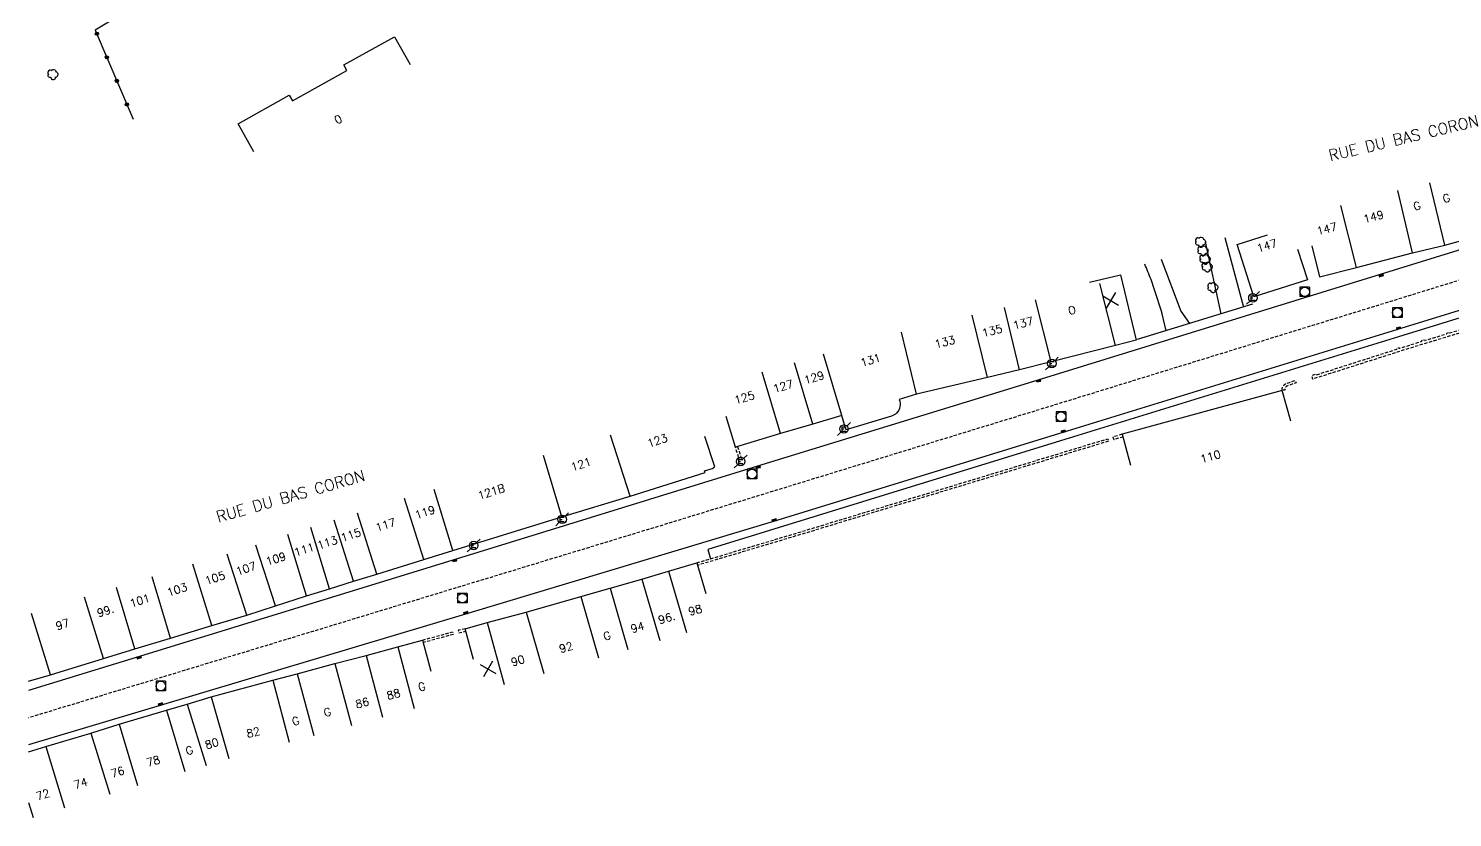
# Model space of a CAD drawing. Header units: millimetres. Extents: x 94999 to 96000, y 132000 to 133001.
# Drawn here: x 95000 to 95222.4, y 132685.7 to 132808.9 of the extents above; entities that cross this region are included whole.
import ezdxf
from ezdxf.enums import TextEntityAlignment as Align

# ---------------------------------------------------------------- set-up
doc = ezdxf.new("R2010")
doc.units = ezdxf.units.MM
doc.linetypes.add('DASHED', pattern=[0.75, 0.5, -0.25])
doc.layers.get('0').update_dxf_attribs({"linetype": 'CONTINUOUS'})
for name, color, linetype in [('W0001', 6, 'DASHED'), ('W0008', 7, 'CONTINUOUS'), ('W0100', 7, 'CONTINUOUS'), ('W0112', 1, 'DASHED'), ('W0300', 7, 'CONTINUOUS'), ('W0322', 7, 'CONTINUOUS'), ('W0400', 7, 'CONTINUOUS'), ('W0420', 7, 'CONTINUOUS'), ('W0471', 7, 'CONTINUOUS'), ('W0989', 7, 'CONTINUOUS'), ('W0991', 7, 'CONTINUOUS'), ('W1102', 7, 'CONTINUOUS')]:
    doc.layers.add(name, color=color, linetype=linetype)
doc.styles.get("Standard").update_dxf_attribs({"font": 'romans.shx', "width": 0.85})

# ---------------------------------------------------------------- blocks, each defined once
blk = doc.blocks.new('T400')
for p, q in [((-0.15, 0.3), (0.15, 0.3)), ((-0.15, -0.25), (-0.15, 0.3)), ((-0.15, 0.15), (0.15, 0.15)), ((-0.15, 0), (0.15, 0)), ((0.15, 0.3), (0.15, -0.25)), ((-0.15, -0.15), (0.15, -0.15)), ((-0.15, -0.25), (-0.15, -0.3)), ((-0.15, -0.3), (0.15, -0.3)), ((0.15, -0.3), (0.15, -0.25))]:
    blk.add_line(p, q)
blk = doc.blocks.new('T471')
for p, q in [((-0.333334, 0.333334), (-0.333334, -0.333334)), ((-0.333334, 0.333334), (0.333334, 0.333334)), ((-0.333334, 0), (0, 0)), ((0.500001, 0.500001), (1.000002, 1.000002)), ((-0.500001, -0.500001), (-1.000002, -1.000002)), ((-0.333334, -0.333334), (0.333334, -0.333334))]:
    blk.add_line(p, q)
blk.add_ellipse((0, 0), major_axis=(0.471405, 0.471405), ratio=1, start_param=5.4977871438, end_param=11.780972451)
blk = doc.blocks.new('T420')
for p, q in [((0.75, 0.75), (-0.75, 0.75)), ((-0.75, 0.75), (-0.75, -0.75)), ((0.75, 0.75), (0.75, -0.75)), ((0.75, -0.75), (-0.75, -0.75))]:
    blk.add_line(p, q)
blk.add_ellipse((0, 0), major_axis=(-0.53, 0.53), ratio=1, start_param=3.926991, end_param=10.210176)
blk = doc.blocks.new('T300')
for p, q in [((-0.8, 0.51), (-0.86, 0.34)), ((-0.86, 0.34), (-0.86, 0.17)), ((-0.86, 0.17), (-0.74, 0.06)), ((-0.69, 0.63), (-0.8, 0.51)), ((-0.8, -0.06), (-0.74, 0.06)), ((-0.74, 0.06), (-0.69, 0.11)), ((-0.57, 0.69), (-0.69, 0.63)), ((-0.46, 0.69), (-0.57, 0.69)), ((-0.29, 0.63), (-0.46, 0.69)), ((-0.29, 0.63), (-0.17, 0.74)), ((-0.23, 0.57), (-0.29, 0.63)), ((-0.17, 0.74), (-0.06, 0.8)), ((-0.06, 0.8), (0.06, 0.8)), ((0.06, 0.8), (0.23, 0.74)), ((0.23, 0.74), (0.34, 0.63)), ((0.34, 0.63), (0.4, 0.51)), ((0.46, 0.46), (0.34, 0.46)), ((0.4, 0.51), (0.4, 0.46)), ((0.57, 0.4), (0.46, 0.46)), ((0.57, 0.4), (0.69, 0.29)), ((0.69, 0.29), (0.74, 0.17)), ((0.74, 0.06), (0.69, -0.17)), ((0.74, 0.17), (0.74, 0.06)), ((-0.8, -0.17), (-0.8, -0.06)), ((-0.8, -0.23), (-0.8, -0.17)), ((-0.74, -0.34), (-0.8, -0.23)), ((-0.69, -0.4), (-0.74, -0.34)), ((-0.51, -0.46), (-0.69, -0.4)), ((-0.4, -0.46), (-0.51, -0.46)), ((-0.4, -0.46), (-0.34, -0.46)), ((-0.34, -0.46), (-0.34, -0.4)), ((-0.34, -0.51), (-0.34, -0.46)), ((-0.29, -0.63), (-0.34, -0.51)), ((-0.17, -0.74), (-0.29, -0.63)), ((-0.06, -0.8), (-0.17, -0.74)), ((0.06, -0.8), (-0.06, -0.8)), ((0.17, -0.74), (0.06, -0.8)), ((0.23, -0.69), (0.17, -0.74)), ((0.29, -0.46), (0.23, -0.46)), ((0.29, -0.63), (0.23, -0.69)), ((0.46, -0.4), (0.29, -0.46)), ((0.34, -0.51), (0.29, -0.63)), ((0.34, -0.51), (0.34, -0.46)), ((0.57, -0.34), (0.46, -0.4)), ((0.63, -0.29), (0.57, -0.34)), ((0.69, -0.17), (0.63, -0.29))]:
    blk.add_line(p, q)
blk = doc.blocks.new('t991o')
at = {"color": 0, "linetype": 'Continuous'}
for p, q in [((-1, 1), (1, -1)), ((-1, -1), (1, 1))]:
    blk.add_line(p, q, dxfattribs=at)
blk = doc.blocks.new('t322o')
at = {"color": 0, "linetype": 'Continuous'}
for radius in [0.25, 0.15]:
    blk.add_circle((0, 0), radius, dxfattribs=at)

msp = doc.modelspace()

# ---------------------------------------------------------------- linework, layer by layer
at = {"layer": 'W0001', "flags": 128}
msp.add_lwpolyline([(95276.28, 132775.24), (95270.11, 132776.04), (95262.03, 132776.33), (95254.62, 132776), (95247.85, 132775.35), (95241.32, 132774.32), (95236.53, 132773.29), (95229.26, 132771.37), (95219.93, 132768.49), (95206.76, 132764.43), (95159.51, 132749.87), (95098.51, 132731.17), (95043.19, 132714.35), (95000, 132701.22)], dxfattribs=at)
at = {"layer": 'W0008', "flags": 128}
for points in [[(95272.99, 132780.45, 0.014588), (95262.93, 132780.82, 0.005695), (95260.96, 132780.81, 0.009264), (95258.17, 132780.71, 0.006142), (95253.97, 132780.44, 0.006167), (95249.88, 132780.08, 0.007608), (95246.58, 132779.69, 0.006519), (95243.77, 132779.28, 0.005861), (95240.66, 132778.75, 0.00724), (95236.91, 132778, 0.009009), (95233.91, 132777.3, 0.006136), (95229.57, 132776.16, 0.007573), (95226.08, 132775.13), (95210.44, 132770.27), (95181.59, 132761.38), (95158.15, 132754.15), (95114.54, 132740.73), (95066.1, 132725.83), (95016.82, 132710.67), (95000, 132705.48)], [(95272.82, 132771.4, 0.015182), (95263.85, 132771.82, 0.008006), (95260.41, 132771.82, 0.011021), (95257.71, 132771.72, 0.006122), (95252.85, 132771.37, 0.009465), (95247.46, 132770.81, 0.014638), (95244, 132770.29, 0.010387), (95239.95, 132769.46, 0.00913), (95235.38, 132768.34, 0.002016), (95230.7, 132767.08, 0.008044), (95229.53, 132766.74), (95213.65, 132761.84), (95160.87, 132745.59), (95117.02, 132732.12), (95068.76, 132717.59), (95021.08, 132703.32), (95000, 132697.01)], [(95177.69, 132761.71), (95177.06, 132764.37, 0.018861), (95177, 132764.6, 0.001125), (95175.77, 132768.42, 0.01389), (95175.32, 132769.7, 0.007234), (95174.35, 132772.11)], [(95280.62, 132769.24, 0.009122), (95275.9, 132769.93, 0.015177), (95273.09, 132770.2, 0.000519), (95268.12, 132770.52, 0.004607), (95267.58, 132770.55, 0.007268), (95263.83, 132770.67, 0.008006), (95260.43, 132770.67, 0.011021), (95257.77, 132770.57, 0.006122), (95252.94, 132770.22, 0.009465), (95247.6, 132769.67, 0.014638), (95244.21, 132769.15, 0.010387), (95240.21, 132768.33, 0.00913), (95235.68, 132767.22, 0.002016), (95231, 132765.96, 0.008044), (95229.87, 132765.63), (95213.99, 132760.74, -0.000084), (95213.99, 132760.74), (95161.21, 132744.49, -0.000163), (95161.21, 132744.49), (95106.08, 132727.55), (95106.52, 132726.08)]]:
    msp.add_lwpolyline(points, format="xyb", dxfattribs=at)
for points in [[(95186.29, 132764.35), (95183.81, 132775.58)], [(95186.85, 132776.27), (95189.76, 132765.41)], [(95176.89, 132772.89), (95179.96, 132764.75), (95181.31, 132762.82)], [(95191.17, 132765.84), (95173.16, 132760.32)]]:
    msp.add_lwpolyline(points, dxfattribs=at)
at = {"layer": 'W0100', "flags": 128}
for points in [[(95035.21, 132789.65), (95032.76, 132794.01), (95040.74, 132798.49), (95041.23, 132797.62), (95049.73, 132802.35), (95049.24, 132803.23), (95057.16, 132807.65), (95059.6, 132803.28)], [(95041.16, 132797.57), (95041.16, 132797.57)], [(95200.42, 132774.96), (95201.65, 132770.12), (95207.43, 132771.59), (95216.17, 132773.89), (95221.19, 132775.09), (95225.36, 132776.24), (95230.08, 132777.41), (95234.61, 132778.67), (95242.46, 132780.7), (95246.61, 132781.7), (95249.42, 132782.31), (95262.02, 132782.57), (95273.11, 132781.75)], [(95198.22, 132774.44), (95199.75, 132769.68), (95191.39, 132766.99), (95188.76, 132775.16), (95193.53, 132776.69)], [(95197.14, 132747.57), (95195.81, 132752.39), (95170.82, 132745.53), (95172.14, 132740.71)], [(95000, 132706.94), (95003.43, 132707.97), (95011.7, 132710.52), (95016.63, 132712.01), (95022.2, 132713.67), (95028.63, 132715.66), (95034.09, 132717.27), (95038.56, 132718.71), (95043.4, 132720.3), (95047.02, 132721.4), (95050.74, 132722.56), (95054.4, 132723.66), (95061.74, 132725.97), (95066.27, 132727.36), (95083.32, 132732.65), (95093.95, 132735.84), (95105.67, 132739.58), (95105.6, 132739.81), (95107, 132740.26), (95106.97, 132740.35), (95107.18, 132740.42), (95105.66, 132745.18)], [(95069.53, 132710.33), (95068.2, 132715.15), (95071.65, 132716.1), (95077.74, 132717.76), (95086.27, 132720.2), (95090.85, 132721.49), (95095.8, 132722.91), (95099.95, 132724.14), (95104.37, 132725.44), (95105.78, 132720.64)], [(95000, 132695.89), (95002.72, 132696.73), (95009.76, 132698.85), (95014.18, 132700.22), (95021.54, 132702.42), (95024.81, 132703.36), (95028.53, 132704.5), (95038.16, 132707.1), (95041.97, 132708.12), (95047.86, 132709.71), (95052.74, 132710.99), (95057.68, 132712.34), (95061.54, 132713.37), (95062.83, 132708.53)]]:
    msp.add_lwpolyline(points, dxfattribs=at)
msp.add_lwpolyline([(95165.69, 132769.28), (95170.55, 132770.45), (95173.01, 132760.21), (95169.8, 132759.41), (95159.72, 132756.86), (95154.79, 132755.62), (95149.76, 132754.4), (95138.72, 132751.78), (95135.97, 132750.97, -0.30344), (95135.58, 132748.84, -0.127316), (95134.81, 132748.37), (95127.86, 132746.27), (95127.64, 132746.25), (95127.04, 132748.47), (95122.49, 132747.11), (95117.46, 132745.64), (95110.42, 132743.52), (95108.98, 132748.31)], format="xyb", dxfattribs=at)
at = {"layer": 'W0112', "flags": 128}
for points in [[(95269.94, 132768.05), (95269.95, 132768.17), (95269.46, 132768.24), (95269.44, 132768.11), (95265.84, 132768.58), (95265.85, 132768.71), (95265.4, 132768.77), (95265.38, 132768.64), (95265.38, 132768.64), (95261.75, 132769.1), (95261.76, 132769.22), (95261.33, 132769.28), (95261.33, 132769.28), (95261.31, 132769.15), (95257.66, 132769.38), (95257.66, 132769.5), (95257.23, 132769.53), (95257.22, 132769.41), (95253.57, 132769.41), (95253.57, 132769.54), (95253.12, 132769.54), (95253.13, 132769.42), (95249.49, 132769.07), (95249.48, 132769.19), (95249.04, 132769.15), (95249.06, 132769.03), (95245.54, 132768.22), (95245.51, 132768.35), (95245.03, 132768.24), (95245.05, 132768.11), (95241.53, 132767.31), (95241.5, 132767.43), (95241.01, 132767.32), (95241.04, 132767.2), (95237.63, 132766.11), (95237.59, 132766.23), (95237.1, 132766.08), (95237.14, 132765.96), (95233.71, 132764.91), (95233.68, 132765.03), (95233.17, 132764.87), (95233.17, 132764.87), (95233.21, 132764.75), (95229.82, 132763.71), (95229.78, 132763.84), (95229.29, 132763.68), (95229.33, 132763.56), (95225.88, 132762.51), (95225.84, 132762.63), (95225.37, 132762.49), (95225.41, 132762.37), (95221.96, 132761.32), (95221.92, 132761.44), (95221.46, 132761.3), (95221.49, 132761.18), (95218.03, 132760.14), (95218, 132760.26), (95217.53, 132760.12), (95217.57, 132760), (95214.1, 132758.91), (95214.06, 132759.03), (95213.65, 132758.9), (95213.65, 132758.9), (95213.68, 132758.78), (95201.02, 132754.74), (95200.98, 132754.86), (95200.38, 132754.67), (95200.54, 132754.17), (95213.81, 132758.4), (95217.69, 132759.62), (95221.61, 132760.79), (95225.52, 132761.98), (95229.45, 132763.18), (95233.32, 132764.37), (95237.26, 132765.57), (95241.14, 132766.81), (95249.13, 132768.63), (95253.15, 132769.02), (95257.21, 132769.01), (95261.28, 132768.75), (95265.33, 132768.24), (95269.76, 132767.67)], [(95104.37, 132725.44), (95119.3, 132729.89), (95168.58, 132744.83), (95168.7, 132744.45), (95119.41, 132729.5), (95104.48, 132725.05)], [(95170.82, 132745.53), (95169.38, 132745.08), (95169.5, 132744.7), (95170.93, 132745.14)], [(95110.76, 132743.62), (95111.32, 132741.75), (95110.81, 132741.57), (95110.68, 132741.95), (95110.89, 132742.02), (95110.42, 132743.52)], [(95061.54, 132713.37), (95066.24, 132714.66), (95066.34, 132714.27), (95061.65, 132712.98)], [(95068.2, 132715.15), (95067.12, 132714.9), (95067.21, 132714.51), (95068.31, 132714.76)]]:
    msp.add_lwpolyline(points, dxfattribs=at)
msp.add_lwpolyline([(95195.81, 132752.39, -0.06568), (95195.83, 132752.72, -0.098317), (95195.91, 132752.93, -0.055775), (95196.21, 132753.32, -0.112862), (95196.42, 132753.45), (95197.84, 132753.94), (95197.98, 132753.57), (95196.56, 132753.07, 0.112862), (95196.5, 132753.03, 0.055775), (95196.24, 132752.72, 0.098317), (95196.22, 132752.65, 0.06568), (95196.21, 132752.42)], format="xyb", close=True, dxfattribs=at)
at = {"layer": 'W0322', "flags": 128}
msp.add_lwpolyline([(95018.46, 132813.54), (95010.44, 132808.69), (95016.35, 132794.74)], dxfattribs=at)
at = {"layer": 'W1102', "flags": 128}
for points in [[(95221.19, 132775.09), (95218.87, 132784.82)], [(95216.17, 132773.89), (95213.85, 132783.62)], [(95207.43, 132771.59), (95204.96, 132781.28)], [(95169.8, 132759.41), (95167.35, 132769.11)], [(95159.72, 132756.86), (95157.27, 132766.56)], [(95154.79, 132755.62), (95152.44, 132765.34)], [(95149.76, 132754.4), (95147.41, 132764.13)], [(95138.72, 132751.78), (95136.37, 132761.5)], [(95127.04, 132748.47), (95124.19, 132758.05)], [(95122.49, 132747.11), (95119.64, 132756.7)], [(95117.46, 132745.64), (95114.59, 132755.21)], [(95093.95, 132735.84), (95090.91, 132745.37)], [(95083.32, 132732.65), (95080.44, 132742.22)], [(95061.74, 132725.97), (95058.73, 132735.51)], [(95066.27, 132727.36), (95063.35, 132736.92)], [(95054.4, 132723.66), (95051.39, 132733.2)], [(95047.02, 132721.4), (95044.12, 132730.96)], [(95050.74, 132722.56), (95047.75, 132732.1)], [(95043.4, 132720.3), (95040.5, 132729.87)], [(95034.09, 132717.27), (95031.03, 132726.79)], [(95038.56, 132718.71), (95035.51, 132728.23)], [(95028.63, 132715.66), (95025.67, 132725.21)], [(95022.2, 132713.67), (95019.34, 132723.25)], [(95095.8, 132722.91), (95098.63, 132713.32)], [(95099.95, 132724.14), (95102.78, 132714.54)], [(95011.7, 132710.52), (95008.76, 132720.08)], [(95016.63, 132712.01), (95013.74, 132721.58)], [(95086.27, 132720.2), (95089.02, 132710.58)], [(95090.85, 132721.49), (95093.6, 132711.88)], [(95003.43, 132707.97), (95000.48, 132717.52)], [(95077.74, 132717.76), (95080.48, 132708.15)], [(95071.65, 132716.1), (95074.31, 132706.46)], [(95052.74, 132710.99), (95055.27, 132701.31)], [(95057.68, 132712.34), (95060.24, 132702.67)], [(95047.86, 132709.71), (95050.46, 132700.05)], [(95038.16, 132707.1), (95040.74, 132697.44)], [(95041.97, 132708.12), (95044.58, 132698.47)], [(95028.53, 132704.5), (95031.31, 132694.89)], [(95021.54, 132702.42), (95024.4, 132692.83)], [(95024.81, 132703.36), (95027.74, 132693.8)], [(95014.18, 132700.22), (95017.03, 132690.64)], [(95009.76, 132698.85), (95012.73, 132689.3)], [(95002.72, 132696.73), (95005.65, 132687.16)], [(95000, 132687.98), (95000.71, 132685.65)]]:
    msp.add_lwpolyline(points, dxfattribs=at)

# ---------------------------------------------------------------- block references
at = {"layer": 'W0300'}
for p in [(95003.86, 132801.72), (95183.11, 132775.52), (95183.48, 132774.18), (95183.82, 132772.84), (95184.14, 132771.64), (95185.03, 132768.43)]:
    msp.add_blockref('T300', p, dxfattribs=at)
at = {"layer": 'W0322', "rotation": 292.9365976879278}
for p in [(95010.69, 132808.11), (95012.25, 132804.43), (95013.81, 132800.74), (95015.37, 132797.06)]:
    msp.add_blockref('t322o', p, dxfattribs=at)
at = {"layer": 'W0400'}
for p, rotation in [((95211.26, 132770.36), 287.2651371564128), ((95213.98, 132762.1), 287.1330213356516), ((95157.77, 132753.88), 107.1174694321857), ((95161.61, 132745.98), 287.1138204792795), ((95113.99, 132740.4), 107.0984740416382), ((95116.49, 132732.12), 106.8268362406954), ((95066.58, 132725.82), 107.0991450797942), ((95068.32, 132717.61), 106.660637313719), ((95017.25, 132710.64), 287.1011037296283), ((95020.65, 132703.35), 106.6565089651999)]:
    msp.add_blockref('T400', p, dxfattribs=dict(at, rotation=rotation))
at = {"layer": 'W0420'}
for p in [(95199.34, 132767.78), (95213.79, 132764.53), (95161.27, 132748.28), (95113, 132739.33), (95067.76, 132719.92), (95020.67, 132706.19)]:
    msp.add_blockref('T420', p, dxfattribs=at)
at = {"layer": 'W0471'}
for p in [(95191.24, 132766.84), (95159.84, 132756.58), (95127.37, 132746.36), (95111.23, 132741.28), (95083.34, 132732.24), (95069.53, 132728.15)]:
    msp.add_blockref('T471', p, dxfattribs=at)
at = {"layer": 'W0991'}
for p, rotation in [((95169.03, 132766.44), 284.1863298891813), ((95071.78, 132708.87), 285.3881673944332)]:
    msp.add_blockref('t991o', p, dxfattribs=dict(at, rotation=rotation))

# ---------------------------------------------------------------- texts
at = {"layer": 'W0989'}
for rotation, p in [(13.428, (95214.78, 132791.82)), (15.948, (95040.93, 132735.87))]:
    msp.add_text('RUE DU BAS CORON', height=1.75, rotation=rotation, dxfattribs=at).set_placement(p, align=Align.MIDDLE)
at = {"layer": 'W0991'}
for s, rotation, p in [('0', 29.1863, (95048.38, 132794.72)), ('G', 14.787, (95221.45, 132782.41)), ('149', 14.787, (95210.07, 132779.52)), ('G', 14.787, (95216.87, 132781.21)), ('147', 14.6024, (95202.8, 132777.63)), ('147', 17.7994, (95193.43, 132775)), ('O', 14.1863, (95162.97, 132764.91)), ('135', 14.1863, (95150.51, 132761.7)), ('137', 14.1863, (95155.35, 132762.9)), ('133', 14.1863, (95143.13, 132759.96)), ('131', 16.589, (95131.51, 132757.1)), ('129', 16.589, (95122.7, 132754.38)), ('127', 16.589, (95117.86, 132753.04)), ('125', 16.589, (95111.82, 132751.26)), ('123', 17.6894, (95098.22, 132744.55)), ('110', 15.3461, (95184.61, 132742.05)), ('121', 17.6894, (95086.29, 132740.84)), ('121B', 17.6894, (95072.28, 132736.55)), ('119', 17.6894, (95061.93, 132733.35)), ('115', 17.6894, (95050.35, 132729.81)), ('117', 17.6894, (95055.77, 132731.38)), ('113', 17.6894, (95046.68, 132728.61)), ('109', 17.6894, (95038.64, 132726.07)), ('111', 17.6894, (95043.07, 132727.52)), ('107', 17.6894, (95033.98, 132724.54)), ('103', 17.6894, (95023.21, 132721.27)), ('105', 17.6894, (95029.14, 132723.08)), ('101', 17.6894, (95017.39, 132719.54)), ('99.', 17.6894, (95012.02, 132717.94)), ('96.', 16.4125, (95099.68, 132716.82)), ('98', 16.4125, (95104.14, 132718.07)), ('97', 17.6894, (95005.32, 132715.83)), ('94', 16.4125, (95095.13, 132715.36)), ('G', 16.4125, (95090.36, 132714.05)), ('90', 16.4125, (95076.43, 132710.16)), ('92', 16.4125, (95083.96, 132712.24)), ('G', 14.8586, (95061.42, 132706.09)), ('86', 14.8586, (95052.13, 132703.57)), ('88', 14.8586, (95057.01, 132704.92)), ('G', 14.8586, (95046.68, 132702.12)), ('82', 14.8586, (95035.11, 132698.95)), ('G', 14.8586, (95041.73, 132700.73)), ('80', 17.0873, (95028.64, 132697.21)), ('78', 17.0873, (95019.48, 132694.47)), ('G', 17.0873, (95025.12, 132696.14)), ('76', 17.0873, (95013.91, 132692.76)), ('74', 17.0873, (95008.16, 132691.01)), ('72', 17.0873, (95002.23, 132689.23))]:
    msp.add_text(s, height=1.25, rotation=rotation, dxfattribs=at).set_placement(p, align=Align.MIDDLE)

doc.saveas('drawing.dxf')
